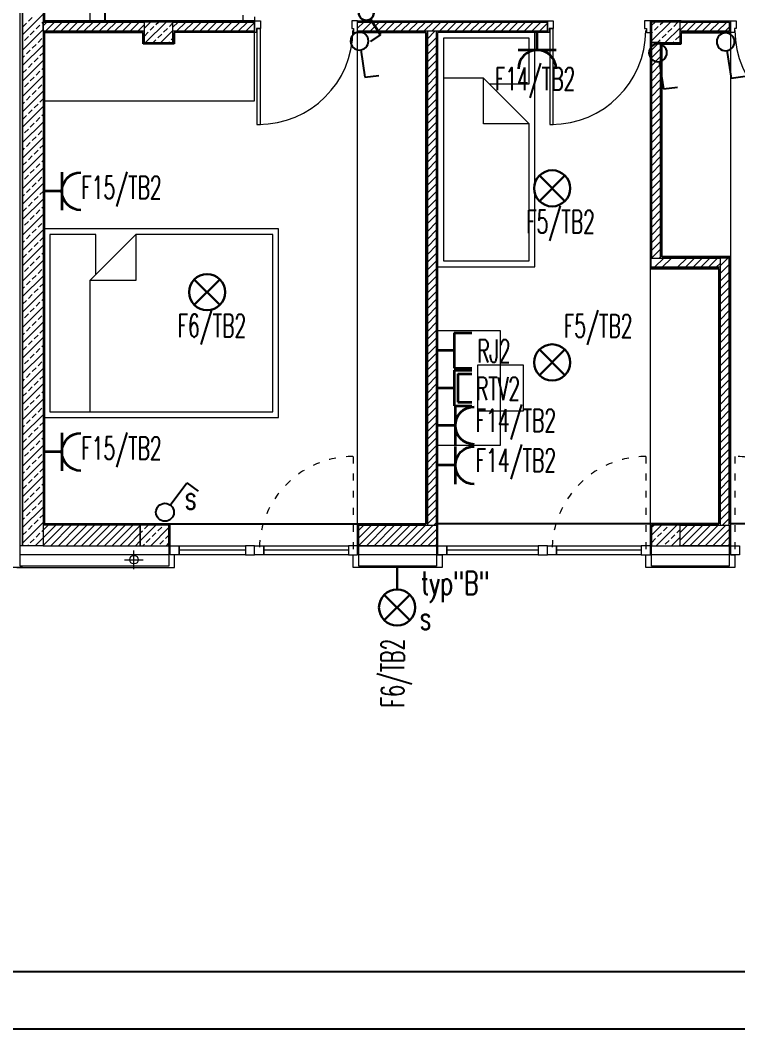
# Model space of a CAD drawing. Header units: millimetres. Extents: x 1780 to 154263, y -7240 to 17216.
# Drawn here: x 115871 to 116499, y 2437 to 3320 of the extents above; entities that cross this region are included whole.
import ezdxf

# ---------------------------------------------------------------- set-up
doc = ezdxf.new("R2010")
doc.units = ezdxf.units.MM
doc.linetypes.add('ACAD_ISO03W100', pattern=[30, 12, -18])
for name, color, linetype, lineweight in [('2d_SX_aranżacja drukowana', 200, 'Continuous', 5), ('2d_SX_aranżacja niedrukowana', 191, 'Continuous', 5), ('2d_SX_gruba przekroje', 90, 'Continuous', 20), ('2d_SX_instalacje - kanalizacja opadowa', 130, 'Continuous', 5), ('2d_SX_stolarka drzwiowa', 211, 'Continuous', 5), ('2d_SX_stolarka okienna', 5, 'Continuous', 5), ('2d_SX_stolarka okznaczenia', 251, 'Continuous', 5), ('2d_SX_szraf', 251, 'Continuous', 0), ('2d_SX_warstwy', 181, 'Continuous', 9)]:
    doc.layers.add(name, color=color, linetype=linetype, lineweight=lineweight)
doc.layers.add('2d_SX_powierzchnia', color=251, linetype='Continuous', plot=False)
doc.layers.add('2d_SX_rewizja 18 września', color=210, linetype='Continuous')
doc.layers.add('60 instalacje elektryka', color=10, linetype='Continuous')
doc.styles.add('OPIS', font='simplex.shx', dxfattribs={"width": 0.7, "height": 4})
doc.linetypes.add('ZIGZAG', pattern='A,0.00254,-5.08,[131,ltypeshp.shx,S=5.08,R=0,X=-5.08,Y=0],-10.16,[131,ltypeshp.shx,S=5.08,R=180,X=5.08,Y=0],-5.08', length=20.32254)

# ---------------------------------------------------------------- blocks, each defined once
blk = doc.blocks.new('PDKLD B2')
at = {"layer": '2d_SX_aranżacja drukowana', "color": 8, "ltscale": 5}
for p, q in [((108298.88, -12636.1), (108298.88, -12967.1)), ((108258.88, -12967.1), (108258.88, -12655.1)), ((108298.88, -12967.1), (108258.88, -12967.1))]:
    blk.add_line(p, q, dxfattribs=at)
at = {"layer": '2d_SX_aranżacja niedrukowana', "color": 8}
for p, q in [((108345.38, -12977.1), (108258.88, -12977.1)), ((108258.88, -12977.1), (108258.88, -13037.1)), ((108442.88, -12977.1), (108372.38, -12977.1)), ((108442.88, -13037.1), (108442.88, -12977.1)), ((108532.88, -12977.1), (108592.88, -12977.1)), ((108532.88, -13407.1), (108532.88, -12977.1)), ((108592.88, -12977.1), (108592.88, -13407.1)), ((108687.88, -12977.1), (108602.88, -12977.1)), ((108602.88, -12977.1), (108602.88, -13182.1)), ((108687.88, -13182.1), (108687.88, -12977.1)), ((108815.88, -12977.1), (108858.88, -12977.1)), ((108858.88, -12977.1), (108858.88, -13173.6)), ((108682.88, -12982.1), (108607.88, -12982.1)), ((108607.88, -12982.1), (108607.88, -13017.1)), ((108682.88, -13022.1), (108682.88, -12982.1)), ((108798.88, -13173.6), (108798.88, -12987.1)), ((108642.88, -13017.1), (108607.88, -13017.1)), ((108607.88, -13017.1), (108607.88, -13177.1)), ((108642.88, -13057.1), (108642.88, -13017.1)), ((108682.88, -13057.1), (108642.88, -13017.1)), ((108647.88, -13022.1), (108682.88, -13022.1)), ((108258.88, -13037.1), (108442.88, -13037.1)), ((108682.88, -13057.1), (108642.88, -13057.1)), ((108682.88, -13177.1), (108682.88, -13057.1)), ((108463.88, -13149.04), (108258.88, -13149.04)), ((108258.88, -13149.04), (108258.88, -13314.04)), ((108303.88, -13154.04), (108263.88, -13154.04)), ((108263.88, -13154.04), (108263.88, -13309.04)), ((108338.88, -13154.04), (108298.88, -13194.04)), ((108303.88, -13189.04), (108303.88, -13154.04)), ((108338.88, -13154.04), (108338.88, -13194.04)), ((108458.88, -13154.04), (108338.88, -13154.04)), ((108458.88, -13309.04), (108458.88, -13154.04)), ((108463.88, -13314.04), (108463.88, -13149.04)), ((108607.88, -13177.1), (108682.88, -13177.1)), ((108858.88, -13173.6), (108798.88, -13173.6)), ((108602.88, -13182.1), (108687.88, -13182.1)), ((108788.88, -13183.6), (108848.88, -13183.6)), ((108788.88, -13407.1), (108788.88, -13183.6)), ((108848.88, -13183.6), (108848.88, -13407.1)), ((108338.88, -13194.04), (108298.88, -13194.04)), ((108298.88, -13194.04), (108298.88, -13309.04)), ((108657.88, -13238.23), (108602.88, -13238.23)), ((108602.88, -13238.23), (108602.88, -13338.23)), ((108657.88, -13338.23), (108657.88, -13238.23)), ((108677.88, -13268.23), (108637.88, -13268.23)), ((108637.88, -13268.23), (108637.88, -13308.23)), ((108677.88, -13308.23), (108677.88, -13268.23)), ((108263.88, -13309.04), (108298.88, -13309.04)), ((108298.88, -13309.04), (108458.88, -13309.04)), ((108637.88, -13308.23), (108677.88, -13308.23)), ((108258.88, -13314.04), (108463.88, -13314.04)), ((108602.88, -13338.23), (108657.88, -13338.23)), ((108592.88, -13407.1), (108532.88, -13407.1)), ((108848.88, -13407.1), (108788.88, -13407.1))]:
    blk.add_line(p, q, dxfattribs=at)
at = {"layer": '2d_SX_gruba przekroje', "color": 8}
for p, q in [((108239.88, -13081.1), (108239.88, -12618.1)), ((108258.88, -12967.1), (108258.88, -12656.1)), ((108345.38, -12967.1), (108258.88, -12967.1)), ((108372.38, -12967.1), (108345.38, -12967.1)), ((108345.38, -12967.1), (108372.38, -12967.1)), ((108372.38, -12967.1), (108442.88, -12967.1)), ((108442.88, -12967.1), (108442.88, -12977.1)), ((108532.88, -12977.1), (108532.88, -12967.1)), ((108532.88, -12967.1), (108698.88, -12967.1)), ((108698.88, -12967.1), (108698.88, -12977.1)), ((108815.88, -12967.1), (108788.88, -12967.1)), ((108788.88, -12967.1), (108788.88, -12987.1)), ((108788.88, -12987.1), (108788.88, -12967.1)), ((108788.88, -12967.1), (108815.88, -12967.1)), ((108812.38, -12967.1), (108858.88, -12967.1)), ((108858.88, -12967.1), (108858.88, -12977.1)), ((108258.88, -12977.1), (108345.38, -12977.1)), ((108258.88, -13407.1), (108258.88, -12977.1)), ((108345.38, -12977.1), (108345.38, -12987.1)), ((108345.38, -12987.1), (108345.38, -12977.1)), ((108372.38, -12987.1), (108372.38, -12977.1)), ((108372.38, -12977.1), (108372.38, -12987.1)), ((108442.88, -12977.1), (108372.38, -12977.1)), ((108592.88, -12977.1), (108532.88, -12977.1)), ((108592.88, -13407.1), (108592.88, -12977.1)), ((108602.88, -12977.1), (108602.88, -13407.1)), ((108698.88, -12977.1), (108602.88, -12977.1)), ((108815.88, -12987.1), (108815.88, -12977.1)), ((108858.88, -12977.1), (108815.88, -12977.1)), ((108815.88, -12977.1), (108815.88, -12987.1)), ((108345.38, -12987.1), (108372.38, -12987.1)), ((108372.38, -12987.1), (108345.38, -12987.1)), ((108788.88, -12987.1), (108788.88, -13183.6)), ((108798.88, -13173.6), (108798.88, -12987.1)), ((108802.38, -12987.1), (108815.88, -12987.1)), ((108815.88, -12987.1), (108802.38, -12987.1)), ((108798.88, -13173.6), (108848.88, -13173.6)), ((108848.88, -13173.6), (108858.88, -13173.6)), ((108858.88, -13173.6), (108858.88, -13407.1)), ((108788.88, -13183.6), (108798.88, -13183.6)), ((108848.88, -13183.6), (108798.88, -13183.6)), ((108848.88, -13407.1), (108848.88, -13183.6)), ((108368.88, -13407.1), (108258.88, -13407.1)), ((108368.88, -13434.1), (108368.88, -13407.1)), ((108532.88, -13434.1), (108532.88, -13407.1)), ((108532.88, -13407.1), (108592.88, -13407.1)), ((108602.88, -13407.1), (108602.88, -13434.1)), ((108788.88, -13434.1), (108788.88, -13407.1)), ((108788.88, -13407.1), (108848.88, -13407.1)), ((108858.88, -13407.1), (108858.88, -13434.1)), ((108372.88, -13434.1), (108368.88, -13434.1)), ((108372.88, -13445.1), (108372.88, -13434.1)), ((108528.88, -13445.1), (108528.88, -13434.1)), ((108528.88, -13434.1), (108532.88, -13434.1)), ((108602.88, -13434.1), (108606.88, -13434.1)), ((108606.88, -13434.1), (108606.88, -13445.1)), ((108784.88, -13445.1), (108784.88, -13434.1)), ((108784.88, -13434.1), (108788.88, -13434.1)), ((108858.88, -13434.1), (108862.88, -13434.1)), ((108862.88, -13434.1), (108862.88, -13445.1)), ((108239.88, -13445.1), (108105.88, -13445.1)), ((108234.88, -13445.1), (108368.88, -13445.1)), ((108239.88, -13445.1), (108239.88, -13445.1)), ((108368.88, -13445.1), (108372.88, -13445.1)), ((108532.88, -13445.1), (108528.88, -13445.1)), ((108602.88, -13445.1), (108532.88, -13445.1)), ((108606.88, -13445.1), (108602.88, -13445.1)), ((108788.88, -13445.1), (108784.88, -13445.1)), ((108858.88, -13445.1), (108788.88, -13445.1)), ((108862.88, -13445.1), (108858.88, -13445.1))]:
    blk.add_line(p, q, dxfattribs=at)
at = {"layer": '2d_SX_instalacje - kanalizacja opadowa', "color": 8}
for p, q in [((108337.38, -13446.52), (108337.38, -13430.18)), ((108329.21, -13438.35), (108345.54, -13438.35))]:
    blk.add_line(p, q, dxfattribs=at)
blk.add_circle((108337.38, -13438.35), 3.75, dxfattribs=at)
at = {"layer": '2d_SX_powierzchnia', "color": 8}
for p, q in [((108258.88, -12657.1), (108258.88, -12967.1)), ((108258.88, -12967.1), (108432.88, -12967.1)), ((108258.88, -12977.1), (108258.88, -13407.1)), ((108345.38, -12977.1), (108258.88, -12977.1)), ((108345.38, -12987.1), (108345.38, -12977.1)), ((108372.38, -12977.1), (108372.38, -12987.1)), ((108592.88, -13407.1), (108592.88, -12977.1)), ((108602.88, -13407.1), (108602.88, -12977.1)), ((108788.88, -12977.1), (108788.88, -13183.6)), ((108815.88, -12987.1), (108815.88, -12977.1)), ((108815.88, -12977.1), (108858.88, -12977.1)), ((108372.38, -12987.1), (108345.38, -12987.1)), ((108798.88, -13173.6), (108798.88, -12987.1)), ((108798.88, -12987.1), (108815.88, -12987.1)), ((108858.88, -13173.6), (108798.88, -13173.6)), ((108858.88, -13407.1), (108858.88, -13173.6)), ((108788.88, -13183.6), (108848.88, -13183.6)), ((108848.88, -13183.6), (108848.88, -13407.1)), ((108258.88, -13407.1), (108592.88, -13407.1)), ((108788.88, -13407.1), (108602.88, -13407.1)), ((108848.88, -13407.1), (108788.88, -13407.1)), ((109044.88, -13407.1), (108858.88, -13407.1))]:
    blk.add_line(p, q, dxfattribs=at)
at = {"layer": '2d_SX_stolarka drzwiowa', "color": 8}
for p, q in [((108432.88, -12967.1), (108432.88, -12962.1)), ((108442.88, -12967.1), (108432.88, -12967.1)), ((108442.88, -12963.6), (108442.88, -12967.1)), ((108442.88, -12977.1), (108442.88, -12967.1)), ((108442.88, -12967.1), (108447.88, -12967.1)), ((108447.88, -12967.1), (108447.88, -12973.6)), ((108532.88, -12967.1), (108527.88, -12967.1)), ((108527.88, -12967.1), (108527.88, -12973.6)), ((108532.88, -12977.1), (108532.88, -12967.1)), ((108698.88, -12977.1), (108698.88, -12967.1)), ((108698.88, -12967.1), (108703.88, -12967.1)), ((108703.88, -12967.1), (108703.88, -12973.6)), ((108788.88, -12967.1), (108783.88, -12967.1)), ((108783.88, -12967.1), (108783.88, -12973.6)), ((108788.88, -12977.1), (108788.88, -12967.1)), ((108858.88, -12977.1), (108858.88, -12967.1)), ((108858.88, -12967.1), (108863.88, -12967.1)), ((108863.88, -12967.1), (108863.88, -12973.6)), ((108444.38, -12977.1), (108442.88, -12977.1)), ((108447.88, -12973.6), (108444.38, -12973.6)), ((108444.38, -12973.6), (108444.38, -12977.1)), ((108444.88, -12974.1), (108444.88, -13057.6)), ((108447.88, -12974.1), (108444.88, -12974.1)), ((108447.88, -13057.6), (108447.88, -12974.1)), ((108527.88, -12973.6), (108529.38, -12973.6)), ((108529.38, -12973.6), (108529.38, -12977.1)), ((108529.38, -12977.1), (108532.88, -12977.1)), ((108700.38, -12977.1), (108698.88, -12977.1)), ((108703.88, -12973.6), (108700.38, -12973.6)), ((108700.38, -12973.6), (108700.38, -12977.1)), ((108700.88, -12974.1), (108700.88, -13057.6)), ((108703.88, -12974.1), (108700.88, -12974.1)), ((108703.88, -13057.6), (108703.88, -12974.1)), ((108783.88, -12973.6), (108785.38, -12973.6)), ((108785.38, -12973.6), (108785.38, -12977.1)), ((108785.38, -12977.1), (108788.88, -12977.1)), ((108862.38, -12977.1), (108858.88, -12977.1)), ((108863.88, -12973.6), (108862.38, -12973.6)), ((108862.38, -12973.6), (108862.38, -12977.1)), ((108444.88, -13057.6), (108447.88, -13057.6)), ((108700.88, -13057.6), (108703.88, -13057.6))]:
    blk.add_line(p, q, dxfattribs=at)
at = {"layer": '2d_SX_stolarka okienna', "color": 8, "linetype": 'ACAD_ISO03W100', "ltscale": 0.5}
for p, q in [((108528.88, -13348.1), (108528.88, -13430.1)), ((108784.88, -13348.1), (108784.88, -13430.1)), ((108862.88, -13348.1), (108862.88, -13430.1))]:
    blk.add_line(p, q, dxfattribs=at)
at = {"layer": '2d_SX_stolarka okienna', "color": 8}
for p, q in [((108368.88, -13426.1), (108376.88, -13426.1)), ((108368.88, -13434.1), (108368.88, -13426.1)), ((108368.88, -13426.1), (108368.88, -13426.1)), ((108376.88, -13426.1), (108376.88, -13434.1)), ((108376.88, -13434.1), (108376.88, -13426.1)), ((108376.88, -13426.1), (108434.88, -13426.1)), ((108442.88, -13426.1), (108434.88, -13426.1)), ((108434.88, -13426.1), (108434.88, -13434.1)), ((108434.88, -13426.1), (108434.88, -13434.1)), ((108442.88, -13426.1), (108450.88, -13426.1)), ((108442.88, -13434.1), (108442.88, -13426.1)), ((108442.88, -13426.1), (108442.88, -13426.1)), ((108442.88, -13434.1), (108442.88, -13426.1)), ((108442.88, -13426.1), (108442.88, -13426.1)), ((108450.88, -13426.1), (108450.88, -13434.1)), ((108450.88, -13434.1), (108450.88, -13426.1)), ((108450.88, -13426.1), (108524.88, -13426.1)), ((108532.88, -13426.1), (108524.88, -13426.1)), ((108524.88, -13426.1), (108524.88, -13434.1)), ((108524.88, -13426.1), (108524.88, -13434.1)), ((108532.88, -13434.1), (108532.88, -13426.1)), ((108532.88, -13426.1), (108532.88, -13426.1)), ((108376.88, -13434.1), (108368.88, -13434.1)), ((108434.88, -13430.1), (108376.88, -13430.1)), ((108434.88, -13434.1), (108376.88, -13434.1)), ((108434.88, -13434.1), (108442.88, -13434.1)), ((108450.88, -13434.1), (108442.88, -13434.1)), ((108524.88, -13430.1), (108450.88, -13430.1)), ((108524.88, -13434.1), (108450.88, -13434.1)), ((108524.88, -13434.1), (108532.88, -13434.1))]:
    blk.add_line(p, q, dxfattribs=at)
for points in [[(108602.88, -13426.1), (108610.88, -13426.1), (108610.88, -13434.1), (108602.88, -13434.1), (108602.88, -13426.1)], [(108690.88, -13426.1), (108690.88, -13434.1), (108610.88, -13434.1), (108610.88, -13426.1)], [(108698.88, -13426.1), (108690.88, -13426.1), (108690.88, -13434.1), (108698.88, -13434.1), (108698.88, -13426.1)], [(108698.88, -13426.1), (108706.88, -13426.1), (108706.88, -13434.1), (108698.88, -13434.1), (108698.88, -13426.1)], [(108780.88, -13426.1), (108780.88, -13434.1), (108706.88, -13434.1), (108706.88, -13426.1)], [(108788.88, -13426.1), (108780.88, -13426.1), (108780.88, -13434.1), (108788.88, -13434.1), (108788.88, -13426.1)], [(108858.88, -13426.1), (108866.88, -13426.1), (108866.88, -13434.1), (108858.88, -13434.1), (108858.88, -13426.1)]]:
    blk.add_lwpolyline(points, close=True, dxfattribs=at)
for points in [[(108690.88, -13430.1), (108610.88, -13430.1)], [(108780.88, -13430.1), (108706.88, -13430.1)]]:
    blk.add_lwpolyline(points, dxfattribs=at)
at = {"layer": '2d_SX_stolarka okienna', "color": 8, "linetype": 'ACAD_ISO03W100', "ltscale": 0.5}
for centre, start, end in [((108529.04, -13430.17), 90.1168, 179.95145), ((108785.04, -13430.17), 90.1168, 179.95145), ((108862.71, -13430.17), 0.04855, 89.8832)]:
    blk.add_arc(centre, 82.07, start, end, dxfattribs=at)
at = {"layer": '2d_SX_stolarka okznaczenia', "color": 8}
for centre, start, end in [((108446.45, -12975.17), 269.94923, 359.70246), ((108702.45, -12975.17), 269.94923, 359.70246), ((108945.3, -12975.17), 180.29754, 270.05077)]:
    blk.add_arc(centre, 82.43, start, end, dxfattribs=at)
at = {"layer": '2d_SX_szraf', "color": 8, "linetype": 'Continuous'}
for p, q in [((108239.88, -12979.29), (108257.88, -12961.29)), ((108239.99, -12972.44), (108243.35, -12969.07)), ((108245.04, -12967.39), (108248.41, -12964.02)), ((108256.83, -12969.07), (108257.88, -12968.02)), ((108257.88, -12971.34), (108261.12, -12968.1)), ((108259.85, -12976.1), (108267.85, -12968.1)), ((108266.59, -12976.1), (108274.59, -12968.1)), ((108273.32, -12976.1), (108281.32, -12968.1)), ((108280.06, -12976.1), (108288.06, -12968.1)), ((108286.79, -12976.1), (108294.79, -12968.1)), ((108293.53, -12976.1), (108301.53, -12968.1)), ((108300.26, -12976.1), (108308.26, -12968.1)), ((108307, -12976.1), (108315, -12968.1)), ((108313.73, -12976.1), (108321.73, -12968.1)), ((108320.47, -12976.1), (108328.47, -12968.1)), ((108327.2, -12976.1), (108335.2, -12968.1)), ((108333.94, -12976.1), (108341.94, -12968.1)), ((108346.38, -12973.65), (108351.93, -12968.1)), ((108347.4, -12986.1), (108365.4, -12968.1)), ((108356.53, -12970.24), (108358.67, -12968.1)), ((108368.32, -12971.92), (108371.38, -12968.86)), ((108371.38, -12972.63), (108375.91, -12968.1)), ((108374.64, -12976.1), (108382.64, -12968.1)), ((108381.38, -12976.1), (108389.38, -12968.1)), ((108388.11, -12976.1), (108396.11, -12968.1)), ((108394.85, -12976.1), (108402.85, -12968.1)), ((108401.58, -12976.1), (108409.58, -12968.1)), ((108408.32, -12976.1), (108416.32, -12968.1)), ((108415.05, -12976.1), (108423.05, -12968.1)), ((108421.79, -12976.1), (108429.79, -12968.1)), ((108428.52, -12976.1), (108436.52, -12968.1)), ((108435.26, -12976.1), (108442.88, -12968.48)), ((108532.88, -12973.57), (108538.35, -12968.1)), ((108537.08, -12976.1), (108545.08, -12968.1)), ((108543.82, -12976.1), (108551.82, -12968.1)), ((108550.55, -12976.1), (108558.55, -12968.1)), ((108557.29, -12976.1), (108565.29, -12968.1)), ((108564.02, -12976.1), (108572.02, -12968.1)), ((108570.76, -12976.1), (108578.76, -12968.1)), ((108577.49, -12976.1), (108585.49, -12968.1)), ((108584.23, -12976.1), (108592.23, -12968.1)), ((108590.96, -12976.1), (108598.96, -12968.1)), ((108597.7, -12976.1), (108605.7, -12968.1)), ((108604.43, -12976.1), (108612.43, -12968.1)), ((108611.17, -12976.1), (108619.17, -12968.1)), ((108617.9, -12976.1), (108625.9, -12968.1)), ((108624.64, -12976.1), (108632.64, -12968.1)), ((108631.37, -12976.1), (108639.37, -12968.1)), ((108638.11, -12976.1), (108646.11, -12968.1)), ((108644.84, -12976.1), (108652.84, -12968.1)), ((108651.58, -12976.1), (108659.58, -12968.1)), ((108658.31, -12976.1), (108666.31, -12968.1)), ((108665.05, -12976.1), (108673.05, -12968.1)), ((108671.78, -12976.1), (108679.78, -12968.1)), ((108678.52, -12976.1), (108686.52, -12968.1)), ((108685.25, -12976.1), (108693.25, -12968.1)), ((108789.88, -12971.18), (108792.96, -12968.1)), ((108789.88, -12984.65), (108806.43, -12968.1)), ((108797.55, -12970.24), (108799.69, -12968.1)), ((108809.34, -12971.92), (108812.71, -12968.55)), ((108814.88, -12968.47), (108815.25, -12968.1)), ((108814.88, -12975.21), (108821.99, -12968.1)), ((108820.72, -12976.1), (108828.72, -12968.1)), ((108827.46, -12976.1), (108835.46, -12968.1)), ((108834.2, -12976.1), (108842.2, -12968.1)), ((108840.93, -12976.1), (108848.93, -12968.1)), ((108847.67, -12976.1), (108855.67, -12968.1)), ((108239.88, -12992.76), (108257.88, -12974.76)), ((108246.72, -12979.17), (108250.09, -12975.81)), ((108251.77, -12974.12), (108255.14, -12970.76)), ((108340.67, -12976.1), (108346.38, -12970.39)), ((108346.43, -12980.34), (108349.79, -12976.97)), ((108351.48, -12975.29), (108354.85, -12971.92)), ((108360.87, -12986.1), (108371.38, -12975.59)), ((108363.26, -12976.97), (108366.63, -12973.6)), ((108441.99, -12976.1), (108442.88, -12975.22)), ((108593.88, -12982.79), (108600.57, -12976.1)), ((108691.99, -12976.1), (108698.88, -12969.21)), ((108698.72, -12976.1), (108698.88, -12975.95)), ((108789.88, -12977.91), (108790.82, -12976.97)), ((108792.5, -12975.29), (108795.87, -12971.92)), ((108801.9, -12986.1), (108814.88, -12973.12)), ((108804.29, -12976.97), (108807.65, -12973.6)), ((108854.4, -12976.1), (108857.88, -12972.62)), ((108239.88, -12986.02), (108239.99, -12985.91)), ((108241.67, -12984.23), (108245.04, -12980.86)), ((108253.46, -12985.91), (108256.83, -12982.54)), ((108354.14, -12986.1), (108356.53, -12983.71)), ((108358.21, -12982.02), (108361.58, -12978.65)), ((108367.61, -12986.1), (108368.32, -12985.39)), ((108370, -12983.71), (108371.38, -12982.33)), ((108593.88, -12989.53), (108601.88, -12981.53)), ((108789.88, -12992.79), (108796.57, -12986.1)), ((108795.16, -12986.1), (108797.55, -12983.71)), ((108799.24, -12982.02), (108802.6, -12978.65)), ((108808.63, -12986.1), (108809.34, -12985.39)), ((108811.02, -12983.71), (108814.39, -12980.34)), ((108239.88, -13006.23), (108257.88, -12988.23)), ((108243.35, -12996.01), (108246.72, -12992.65)), ((108248.41, -12990.96), (108251.77, -12987.59)), ((108255.14, -12997.7), (108257.88, -12994.96)), ((108593.88, -12996.26), (108601.88, -12988.26)), ((108593.88, -13003), (108601.88, -12995)), ((108789.88, -12999.53), (108797.88, -12991.53)), ((108239.88, -12999.49), (108241.67, -12997.7)), ((108239.88, -13019.7), (108257.88, -13001.7)), ((108250.09, -13002.75), (108253.46, -12999.38)), ((108593.88, -13009.73), (108601.88, -13001.73)), ((108789.88, -13006.26), (108797.88, -12998.26)), ((108239.99, -13012.85), (108243.35, -13009.48)), ((108245.04, -13007.8), (108248.41, -13004.43)), ((108251.77, -13014.53), (108255.14, -13011.17)), ((108256.83, -13009.48), (108257.88, -13008.43)), ((108593.88, -13016.47), (108601.88, -13008.47)), ((108789.88, -13013), (108797.88, -13005)), ((108789.88, -13019.73), (108797.88, -13011.73)), ((108239.88, -13033.17), (108257.88, -13015.17)), ((108241.67, -13024.64), (108245.04, -13021.27)), ((108246.72, -13019.59), (108250.09, -13016.22)), ((108593.88, -13023.2), (108601.88, -13015.2)), ((108593.88, -13029.94), (108601.88, -13021.94)), ((108789.88, -13026.47), (108797.88, -13018.47)), ((108239.88, -13026.43), (108239.99, -13026.32)), ((108239.88, -13046.64), (108257.88, -13028.64)), ((108248.41, -13031.37), (108251.77, -13028.01)), ((108253.46, -13026.32), (108256.83, -13022.95)), ((108593.88, -13036.67), (108601.88, -13028.67)), ((108789.88, -13033.2), (108797.88, -13025.2)), ((108239.88, -13039.9), (108241.67, -13038.11)), ((108243.35, -13036.42), (108246.72, -13033.06)), ((108255.14, -13038.11), (108257.88, -13035.37)), ((108593.88, -13043.41), (108601.88, -13035.41)), ((108789.88, -13039.94), (108797.88, -13031.94)), ((108789.88, -13046.67), (108797.88, -13038.67)), ((108239.88, -13060.11), (108257.88, -13042.11)), ((108245.04, -13048.21), (108248.41, -13044.84)), ((108250.09, -13043.16), (108253.46, -13039.79)), ((108593.88, -13050.14), (108601.88, -13042.14)), ((108789.88, -13053.41), (108797.88, -13045.41)), ((108239.88, -13073.58), (108257.88, -13055.58)), ((108239.99, -13053.26), (108243.35, -13049.89)), ((108246.72, -13060), (108250.09, -13056.63)), ((108251.77, -13054.95), (108255.14, -13051.58)), ((108256.83, -13049.89), (108257.88, -13048.84)), ((108593.88, -13056.88), (108601.88, -13048.88)), ((108593.88, -13063.61), (108601.88, -13055.61)), ((108789.88, -13060.14), (108797.88, -13052.14)), ((108241.67, -13065.05), (108245.04, -13061.68)), ((108253.46, -13066.73), (108256.83, -13063.36)), ((108593.88, -13070.35), (108601.88, -13062.35)), ((108789.88, -13066.88), (108797.88, -13058.88)), ((108789.88, -13073.61), (108797.88, -13065.61)), ((108239.88, -13066.84), (108239.99, -13066.73)), ((108239.88, -13087.05), (108257.88, -13069.05)), ((108243.35, -13076.84), (108246.72, -13073.47)), ((108248.41, -13071.78), (108251.77, -13068.42)), ((108593.88, -13077.08), (108601.88, -13069.08)), ((108789.88, -13080.35), (108797.88, -13072.35)), ((108239.88, -13080.31), (108241.67, -13078.52)), ((108239.88, -13100.52), (108257.88, -13082.52)), ((108250.09, -13083.57), (108253.46, -13080.2)), ((108255.14, -13078.52), (108257.88, -13075.78)), ((108593.88, -13083.82), (108601.88, -13075.82)), ((108593.88, -13090.55), (108601.88, -13082.55)), ((108789.88, -13087.08), (108797.88, -13079.08)), ((108239.99, -13093.67), (108243.35, -13090.31)), ((108245.04, -13088.62), (108248.41, -13085.25)), ((108251.77, -13095.36), (108255.14, -13091.99)), ((108256.83, -13090.31), (108257.88, -13089.25)), ((108593.88, -13097.29), (108601.88, -13089.29)), ((108789.88, -13093.82), (108797.88, -13085.82)), ((108789.88, -13100.55), (108797.88, -13092.55)), ((108239.88, -13113.99), (108257.88, -13095.99)), ((108246.72, -13100.41), (108250.09, -13097.04)), ((108593.88, -13104.02), (108601.88, -13096.02)), ((108789.88, -13107.29), (108797.88, -13099.29)), ((108239.88, -13107.25), (108239.99, -13107.14)), ((108239.88, -13127.46), (108257.88, -13109.46)), ((108241.67, -13105.46), (108245.04, -13102.09)), ((108248.41, -13112.2), (108251.77, -13108.83)), ((108253.46, -13107.14), (108256.83, -13103.78)), ((108593.88, -13110.76), (108601.88, -13102.76)), ((108593.88, -13117.5), (108601.88, -13109.5)), ((108789.88, -13114.02), (108797.88, -13106.02)), ((108239.88, -13120.72), (108241.67, -13118.93)), ((108243.35, -13117.25), (108246.72, -13113.88)), ((108255.14, -13118.93), (108257.88, -13116.2)), ((108593.88, -13124.23), (108601.88, -13116.23)), ((108789.88, -13120.76), (108797.88, -13112.76)), ((108239.88, -13140.93), (108257.88, -13122.93)), ((108245.04, -13129.03), (108248.41, -13125.67)), ((108250.09, -13123.98), (108253.46, -13120.61)), ((108593.88, -13130.97), (108601.88, -13122.97)), ((108789.88, -13127.5), (108797.88, -13119.5)), ((108789.88, -13134.23), (108797.88, -13126.23)), ((108239.88, -13154.4), (108257.88, -13136.4)), ((108239.99, -13134.08), (108243.35, -13130.72)), ((108251.77, -13135.77), (108255.14, -13132.4)), ((108256.83, -13130.72), (108257.88, -13129.67)), ((108593.88, -13137.7), (108601.88, -13129.7)), ((108593.88, -13144.44), (108601.88, -13136.44)), ((108789.88, -13140.97), (108797.88, -13132.97)), ((108241.67, -13145.87), (108245.04, -13142.5)), ((108246.72, -13140.82), (108250.09, -13137.45)), ((108253.46, -13147.55), (108256.83, -13144.19)), ((108593.88, -13151.17), (108601.88, -13143.17)), ((108789.88, -13147.7), (108797.88, -13139.7)), ((108239.88, -13147.67), (108239.99, -13147.55)), ((108239.88, -13167.87), (108257.88, -13149.87)), ((108243.35, -13157.66), (108246.72, -13154.29)), ((108248.41, -13152.61), (108251.77, -13149.24)), ((108593.88, -13157.91), (108601.88, -13149.91)), ((108789.88, -13154.44), (108797.88, -13146.44)), ((108789.88, -13161.17), (108797.88, -13153.17)), ((108239.88, -13161.14), (108241.67, -13159.34)), ((108250.09, -13164.39), (108253.46, -13161.03)), ((108255.14, -13159.34), (108257.88, -13156.61)), ((108593.88, -13164.64), (108601.88, -13156.64)), ((108789.88, -13167.91), (108797.88, -13159.91)), ((108239.88, -13181.34), (108257.88, -13163.34)), ((108239.99, -13174.5), (108243.35, -13171.13)), ((108245.04, -13169.44), (108248.41, -13166.08)), ((108256.83, -13171.13), (108257.88, -13170.08)), ((108593.88, -13171.38), (108601.88, -13163.38)), ((108593.88, -13178.11), (108601.88, -13170.11)), ((108789.92, -13174.6), (108797.88, -13166.64)), ((108239.88, -13194.81), (108257.88, -13176.81)), ((108246.72, -13181.23), (108250.09, -13177.86)), ((108251.77, -13176.18), (108255.14, -13172.81)), ((108593.88, -13184.85), (108601.88, -13176.85)), ((108792.55, -13182.6), (108800.55, -13174.6)), ((108796.66, -13174.6), (108797.88, -13173.38)), ((108799.28, -13182.6), (108807.28, -13174.6)), ((108812.75, -13182.6), (108820.75, -13174.6)), ((108819.49, -13182.6), (108827.49, -13174.6)), ((108826.22, -13182.6), (108834.22, -13174.6)), ((108832.96, -13182.6), (108840.96, -13174.6)), ((108839.69, -13182.6), (108847.69, -13174.6)), ((108846.43, -13182.6), (108849.88, -13179.15)), ((108849.88, -13181.29), (108856.57, -13174.6)), ((108849.88, -13188.03), (108857.88, -13180.03)), ((108239.88, -13188.08), (108239.99, -13187.97)), ((108241.67, -13186.28), (108245.04, -13182.91)), ((108248.41, -13193.02), (108251.77, -13189.65)), ((108253.46, -13187.97), (108256.83, -13184.6)), ((108593.88, -13191.58), (108601.88, -13183.58)), ((108849.88, -13194.76), (108857.88, -13186.76)), ((108239.88, -13208.28), (108257.88, -13190.28)), ((108243.35, -13198.07), (108246.72, -13194.7)), ((108255.14, -13199.75), (108257.88, -13197.02)), ((108593.88, -13198.32), (108601.88, -13190.32)), ((108593.88, -13205.05), (108601.88, -13197.05)), ((108849.88, -13201.5), (108857.88, -13193.5)), ((108239.88, -13201.55), (108241.67, -13199.75)), ((108239.88, -13221.75), (108257.88, -13203.75)), ((108245.04, -13209.86), (108248.41, -13206.49)), ((108250.09, -13204.8), (108253.46, -13201.44)), ((108593.88, -13211.79), (108601.88, -13203.79)), ((108849.88, -13208.23), (108857.88, -13200.23)), ((108849.88, -13214.97), (108857.88, -13206.97)), ((108239.99, -13214.91), (108243.35, -13211.54)), ((108251.77, -13216.59), (108255.14, -13213.22)), ((108256.83, -13211.54), (108257.88, -13210.49)), ((108593.88, -13218.52), (108601.88, -13210.52)), ((108849.88, -13221.7), (108857.88, -13213.7)), ((108239.88, -13235.22), (108257.88, -13217.22)), ((108241.67, -13226.69), (108245.04, -13223.33)), ((108246.72, -13221.64), (108250.09, -13218.27)), ((108593.88, -13225.26), (108601.88, -13217.26)), ((108593.88, -13231.99), (108601.88, -13223.99)), ((108849.88, -13228.44), (108857.88, -13220.44)), ((108239.88, -13228.49), (108239.99, -13228.38)), ((108239.88, -13248.69), (108257.88, -13230.69)), ((108248.41, -13233.43), (108251.77, -13230.06)), ((108253.46, -13228.38), (108256.83, -13225.01)), ((108593.88, -13238.73), (108601.88, -13230.73)), ((108849.88, -13235.17), (108857.88, -13227.17)), ((108239.88, -13241.96), (108241.67, -13240.16)), ((108243.35, -13238.48), (108246.72, -13235.11)), ((108250.09, -13245.22), (108253.46, -13241.85)), ((108255.14, -13240.16), (108257.88, -13237.43)), ((108593.88, -13245.46), (108601.88, -13237.46)), ((108849.88, -13241.91), (108857.88, -13233.91)), ((108849.88, -13248.64), (108857.88, -13240.64)), ((108239.88, -13262.16), (108257.88, -13244.16)), ((108245.04, -13250.27), (108248.41, -13246.9)), ((108256.83, -13251.95), (108257.88, -13250.9)), ((108593.88, -13252.2), (108601.88, -13244.2)), ((108593.88, -13258.93), (108601.88, -13250.93)), ((108849.88, -13255.38), (108857.88, -13247.38)), ((108239.88, -13275.63), (108257.88, -13257.63)), ((108239.99, -13255.32), (108243.35, -13251.95)), ((108246.72, -13262.05), (108250.09, -13258.69)), ((108251.77, -13257), (108255.14, -13253.63)), ((108593.88, -13265.67), (108601.88, -13257.67)), ((108849.88, -13262.11), (108857.88, -13254.11)), ((108239.88, -13268.9), (108239.99, -13268.79)), ((108241.67, -13267.1), (108245.04, -13263.74)), ((108253.46, -13268.79), (108256.83, -13265.42)), ((108593.88, -13272.4), (108601.88, -13264.4)), ((108849.88, -13268.85), (108857.88, -13260.85)), ((108849.88, -13275.58), (108857.88, -13267.58)), ((108239.88, -13289.1), (108257.88, -13271.1)), ((108243.35, -13278.89), (108246.72, -13275.52)), ((108248.41, -13273.84), (108251.77, -13270.47)), ((108255.14, -13280.57), (108257.88, -13277.84)), ((108593.88, -13279.14), (108601.88, -13271.14)), ((108593.88, -13285.87), (108601.88, -13277.87)), ((108849.88, -13282.32), (108857.88, -13274.32)), ((108239.88, -13282.37), (108241.67, -13280.57)), ((108239.88, -13302.58), (108257.88, -13284.58)), ((108250.09, -13285.63), (108253.46, -13282.26)), ((108593.88, -13292.61), (108601.88, -13284.61)), ((108849.88, -13289.05), (108857.88, -13281.05)), ((108239.99, -13295.73), (108243.35, -13292.36)), ((108245.04, -13290.68), (108248.41, -13287.31)), ((108251.77, -13297.41), (108255.14, -13294.05)), ((108256.83, -13292.36), (108257.88, -13291.31)), ((108593.88, -13299.35), (108601.88, -13291.35)), ((108849.88, -13295.79), (108857.88, -13287.79)), ((108849.88, -13302.52), (108857.88, -13294.52)), ((108239.88, -13316.05), (108257.88, -13298.05)), ((108241.67, -13307.52), (108245.04, -13304.15)), ((108246.72, -13302.46), (108250.09, -13299.1)), ((108593.88, -13306.08), (108601.88, -13298.08)), ((108849.88, -13309.26), (108857.88, -13301.26)), ((108239.88, -13309.31), (108239.99, -13309.2)), ((108239.88, -13329.52), (108257.88, -13311.52)), ((108248.41, -13314.25), (108251.77, -13310.88)), ((108253.46, -13309.2), (108256.83, -13305.83)), ((108593.88, -13312.82), (108601.88, -13304.82)), ((108593.88, -13319.55), (108601.88, -13311.55)), ((108849.88, -13316), (108857.88, -13308)), ((108239.88, -13322.78), (108241.67, -13320.99)), ((108243.35, -13319.3), (108246.72, -13315.93)), ((108255.14, -13320.99), (108257.88, -13318.25)), ((108593.88, -13326.29), (108601.88, -13318.29)), ((108849.88, -13322.73), (108857.88, -13314.73)), ((108849.88, -13329.47), (108857.88, -13321.47)), ((108239.88, -13342.99), (108257.88, -13324.99)), ((108245.04, -13331.09), (108248.41, -13327.72)), ((108250.09, -13326.04), (108253.46, -13322.67)), ((108593.88, -13333.02), (108601.88, -13325.02)), ((108849.88, -13336.2), (108857.88, -13328.2)), ((108239.88, -13356.46), (108257.88, -13338.46)), ((108239.99, -13336.14), (108243.35, -13332.77)), ((108246.72, -13342.88), (108250.09, -13339.51)), ((108251.77, -13337.82), (108255.14, -13334.46)), ((108256.83, -13332.77), (108257.88, -13331.72)), ((108593.88, -13339.76), (108601.88, -13331.76)), ((108593.88, -13346.49), (108601.88, -13338.49)), ((108849.88, -13342.94), (108857.88, -13334.94)), ((108241.67, -13347.93), (108245.04, -13344.56)), ((108253.46, -13349.61), (108256.83, -13346.24)), ((108593.88, -13353.23), (108601.88, -13345.23)), ((108849.88, -13349.67), (108857.88, -13341.67)), ((108849.88, -13356.41), (108857.88, -13348.41)), ((108239.88, -13349.72), (108239.99, -13349.61)), ((108239.88, -13369.93), (108257.88, -13351.93)), ((108243.35, -13359.71), (108246.72, -13356.35)), ((108248.41, -13354.66), (108251.77, -13351.29)), ((108593.88, -13359.96), (108601.88, -13351.96)), ((108849.88, -13363.14), (108857.88, -13355.14)), ((108239.88, -13363.19), (108241.67, -13361.4)), ((108239.88, -13383.4), (108257.88, -13365.4)), ((108250.09, -13366.45), (108253.46, -13363.08)), ((108255.14, -13361.4), (108257.88, -13358.66)), ((108593.88, -13366.7), (108601.88, -13358.7)), ((108593.88, -13373.43), (108601.88, -13365.43)), ((108849.88, -13369.88), (108857.88, -13361.88)), ((108239.99, -13376.55), (108243.35, -13373.18)), ((108245.04, -13371.5), (108248.41, -13368.13)), ((108251.77, -13378.24), (108255.14, -13374.87)), ((108256.83, -13373.18), (108257.88, -13372.13)), ((108593.88, -13380.17), (108601.88, -13372.17)), ((108849.88, -13376.61), (108857.88, -13368.61)), ((108239.88, -13396.87), (108257.88, -13378.87)), ((108246.72, -13383.29), (108250.09, -13379.92)), ((108593.88, -13386.9), (108601.88, -13378.9)), ((108849.88, -13383.35), (108857.88, -13375.35)), ((108849.88, -13390.08), (108857.88, -13382.08)), ((108239.88, -13390.13), (108239.99, -13390.02)), ((108239.88, -13410.34), (108257.88, -13392.34)), ((108241.67, -13388.34), (108245.04, -13384.97)), ((108248.41, -13395.07), (108251.77, -13391.71)), ((108253.46, -13390.02), (108256.83, -13386.65)), ((108593.88, -13393.64), (108601.88, -13385.64)), ((108593.88, -13400.37), (108601.88, -13392.37)), ((108849.88, -13396.82), (108857.88, -13388.82)), ((108243.35, -13400.12), (108246.72, -13396.76)), ((108255.14, -13401.81), (108257.88, -13399.07)), ((108593.88, -13407.11), (108601.88, -13399.11)), ((108849.88, -13403.55), (108857.88, -13395.55)), ((108239.88, -13403.6), (108241.67, -13401.81)), ((108239.88, -13423.81), (108257.88, -13405.81)), ((108245.04, -13411.91), (108248.41, -13408.54)), ((108250.09, -13406.86), (108253.46, -13403.49)), ((108257.88, -13412.54), (108262.32, -13408.1)), ((108257.88, -13419.28), (108269.06, -13408.1)), ((108257.88, -13426.01), (108275.79, -13408.1)), ((108264.53, -13426.1), (108282.53, -13408.1)), ((108271.26, -13426.1), (108289.26, -13408.1)), ((108278, -13426.1), (108296, -13408.1)), ((108284.73, -13426.1), (108302.73, -13408.1)), ((108291.47, -13426.1), (108309.47, -13408.1)), ((108298.21, -13426.1), (108316.21, -13408.1)), ((108304.94, -13426.1), (108322.94, -13408.1)), ((108311.68, -13426.1), (108329.68, -13408.1)), ((108318.41, -13426.1), (108336.41, -13408.1)), ((108325.15, -13426.1), (108342.88, -13408.37)), ((108342.88, -13408.27), (108343.04, -13408.1)), ((108342.88, -13421.74), (108356.52, -13408.1)), ((108346.43, -13411.45), (108349.78, -13408.1)), ((108351.99, -13426.1), (108367.88, -13410.21)), ((108358.21, -13413.13), (108361.58, -13409.77)), ((108533.88, -13412.59), (108538.37, -13408.1)), ((108533.88, -13419.32), (108545.1, -13408.1)), ((108533.88, -13426.06), (108551.84, -13408.1)), ((108540.57, -13426.1), (108558.57, -13408.1)), ((108547.31, -13426.1), (108565.31, -13408.1)), ((108554.04, -13426.1), (108572.04, -13408.1)), ((108560.78, -13426.1), (108578.78, -13408.1)), ((108567.51, -13426.1), (108585.51, -13408.1)), ((108574.25, -13426.1), (108592.25, -13408.1)), ((108580.98, -13426.1), (108598.98, -13408.1)), ((108599.62, -13408.1), (108601.88, -13405.84)), ((108789.88, -13416.78), (108798.56, -13408.1)), ((108789.88, -13410.05), (108791.83, -13408.1)), ((108794.03, -13426.1), (108812.03, -13408.1)), ((108800.26, -13413.13), (108803.63, -13409.77)), ((108814.88, -13414.46), (108821.24, -13408.1)), ((108814.88, -13421.2), (108827.98, -13408.1)), ((108816.71, -13426.1), (108834.71, -13408.1)), ((108823.45, -13426.1), (108841.45, -13408.1)), ((108830.18, -13426.1), (108848.18, -13408.1)), ((108836.92, -13426.1), (108854.92, -13408.1)), ((108852.07, -13408.1), (108857.88, -13402.29)), ((108239.99, -13416.96), (108243.35, -13413.59)), ((108251.77, -13418.65), (108255.14, -13415.28)), ((108256.83, -13413.59), (108257.88, -13412.54)), ((108331.88, -13426.1), (108342.88, -13415.1)), ((108342.88, -13415), (108344.74, -13413.13)), ((108353.16, -13418.19), (108356.53, -13414.82)), ((108364.95, -13419.87), (108367.88, -13416.94)), ((108587.72, -13426.1), (108601.88, -13411.94)), ((108594.45, -13426.1), (108601.88, -13418.67)), ((108795.21, -13418.19), (108798.57, -13414.82)), ((108806.99, -13419.87), (108810.36, -13416.5)), ((108807.5, -13426.1), (108814.88, -13418.72)), ((108812.05, -13414.82), (108814.88, -13411.99)), ((108843.65, -13426.1), (108857.88, -13411.88)), ((108850.39, -13426.1), (108857.88, -13418.61)), ((108244.32, -13426.1), (108245.04, -13425.38)), ((108246.72, -13423.7), (108250.09, -13420.33)), ((108251.06, -13426.1), (108257.88, -13419.28)), ((108338.62, -13426.1), (108342.88, -13421.84)), ((108345.25, -13426.1), (108346.43, -13424.92)), ((108348.11, -13423.24), (108351.48, -13419.87)), ((108359.9, -13424.92), (108363.26, -13421.55)), ((108365.46, -13426.1), (108367.88, -13423.68)), ((108601.19, -13426.1), (108601.88, -13425.41)), ((108790.16, -13423.24), (108793.52, -13419.87)), ((108801.94, -13424.92), (108805.31, -13421.55)), ((108814.24, -13426.1), (108814.88, -13425.46)), ((108857.13, -13426.1), (108857.88, -13425.35))]:
    blk.add_line(p, q, dxfattribs=at)
at = {"layer": '2d_SX_szraf', "color": 8, "linetype": 'ZIGZAG'}
for p, q in [((108367.88, -13434.1), (108237.88, -13434.1)), ((108601.88, -13434.1), (108533.88, -13434.1)), ((108857.88, -13434.1), (108789.88, -13434.1))]:
    blk.add_line(p, q, dxfattribs=at)
at = {"layer": '2d_SX_warstwy', "color": 8}
for p, q in [((108237.88, -13426.1), (108237.88, -12618.1)), ((108239.88, -12618.1), (108239.88, -13426.1)), ((108239.88, -13081.1), (108239.88, -12618.1)), ((108239.88, -13426.1), (108239.88, -12618.1)), ((108257.88, -12636.1), (108257.88, -13408.1)), ((108257.88, -12976.1), (108257.88, -12968.1)), ((108257.88, -12968.1), (108346.38, -12968.1)), ((108371.38, -12968.1), (108346.38, -12968.1)), ((108346.38, -12968.1), (108346.38, -12986.1)), ((108346.38, -12968.1), (108346.38, -12976.1)), ((108371.38, -12986.1), (108371.38, -12968.1)), ((108371.38, -12976.1), (108371.38, -12968.1)), ((108371.38, -12968.1), (108442.88, -12968.1)), ((108442.88, -12968.1), (108442.88, -12976.1)), ((108532.88, -12976.1), (108532.88, -12968.1)), ((108532.88, -12968.1), (108698.88, -12968.1)), ((108698.88, -12968.1), (108698.88, -12976.1)), ((108814.88, -12968.1), (108789.88, -12968.1)), ((108789.88, -12968.1), (108789.88, -12986.1)), ((108814.88, -12986.1), (108814.88, -12968.1)), ((108814.88, -12976.1), (108814.88, -12968.1)), ((108814.88, -12968.1), (108857.88, -12968.1)), ((108857.88, -12968.1), (108857.88, -12976.1)), ((108346.38, -12976.1), (108257.88, -12976.1)), ((108442.88, -12976.1), (108371.38, -12976.1)), ((108698.88, -12976.1), (108532.88, -12976.1)), ((108601.88, -12976.1), (108593.88, -12976.1)), ((108593.88, -12976.1), (108593.88, -13408.1)), ((108601.88, -13408.1), (108601.88, -12976.1)), ((108857.88, -12976.1), (108814.88, -12976.1)), ((108346.38, -12986.1), (108371.38, -12986.1)), ((108789.88, -12986.1), (108814.88, -12986.1)), ((108797.88, -12986.1), (108789.88, -12986.1)), ((108789.88, -12986.1), (108789.88, -13174.6)), ((108797.88, -13174.6), (108797.88, -12986.1)), ((108237.88, -13444.1), (108237.88, -13081.1)), ((108789.88, -13174.6), (108797.88, -13174.6)), ((108789.88, -13174.6), (108849.88, -13174.6)), ((108857.88, -13174.6), (108849.88, -13174.6)), ((108849.88, -13174.6), (108849.88, -13408.1)), ((108849.88, -13174.6), (108849.88, -13182.6)), ((108857.88, -13408.1), (108857.88, -13174.6)), ((108849.88, -13182.6), (108789.88, -13182.6)), ((108342.88, -13408.1), (108257.88, -13408.1)), ((108257.88, -13408.1), (108257.88, -13426.1)), ((108257.88, -13408.1), (108257.88, -13408.1)), ((108257.88, -13408.1), (108257.88, -13426.1)), ((108342.88, -13426.1), (108342.88, -13408.1)), ((108367.88, -13408.1), (108342.88, -13408.1)), ((108342.88, -13408.1), (108342.88, -13426.1)), ((108367.88, -13426.1), (108367.88, -13408.1)), ((108533.88, -13408.1), (108601.88, -13408.1)), ((108533.88, -13426.1), (108533.88, -13408.1)), ((108593.88, -13408.1), (108601.88, -13408.1)), ((108601.88, -13408.1), (108601.88, -13426.1)), ((108814.88, -13408.1), (108789.88, -13408.1)), ((108789.88, -13408.1), (108789.88, -13426.1)), ((108814.88, -13426.1), (108814.88, -13408.1)), ((108814.88, -13408.1), (108857.88, -13408.1)), ((108814.88, -13426.1), (108814.88, -13408.1)), ((108849.88, -13408.1), (108857.88, -13408.1)), ((108857.88, -13408.1), (108857.88, -13426.1)), ((108239.88, -13426.1), (108237.88, -13426.1)), ((108248.88, -13426.1), (108239.88, -13426.1)), ((108257.88, -13426.1), (108248.88, -13426.1)), ((108257.88, -13426.1), (108342.88, -13426.1)), ((108342.88, -13426.1), (108367.88, -13426.1)), ((108367.88, -13426.1), (108367.88, -13444.1)), ((108533.88, -13426.1), (108601.88, -13426.1)), ((108533.88, -13444.1), (108533.88, -13426.1)), ((108601.88, -13426.1), (108533.88, -13426.1)), ((108601.88, -13426.1), (108601.88, -13444.1)), ((108789.88, -13426.1), (108814.88, -13426.1)), ((108789.88, -13426.1), (108857.88, -13426.1)), ((108789.88, -13444.1), (108789.88, -13426.1)), ((108857.88, -13426.1), (108814.88, -13426.1)), ((108857.88, -13426.1), (108857.88, -13444.1)), ((108242.88, -13444.1), (108237.88, -13444.1)), ((108367.88, -13444.1), (108242.88, -13444.1)), ((108601.88, -13444.1), (108533.88, -13444.1)), ((108857.88, -13444.1), (108789.88, -13444.1))]:
    blk.add_line(p, q, dxfattribs=at)
blk = doc.blocks.new('lampa1')
at = {"layer": '60 instalacje elektryka', "lineweight": 30}
for p, q in [((2045.42, 2946.75), (2067.75, 2924.42)), ((2067.75, 2946.75), (2045.42, 2924.42))]:
    blk.add_line(p, q, dxfattribs=at)
blk.add_circle((2056.58, 2935.58), 15.79, dxfattribs=at)
blk = doc.blocks.new('RTV')
at = {"layer": '60 instalacje elektryka', "lineweight": 35}
for p, q in [((3030.85, 2534.74), (3019.1, 2534.74)), ((3030.85, 2534.74), (3030.85, 2511.24)), ((3028.39, 2532.39), (3019.1, 2532.39)), ((3028.39, 2532.39), (3028.39, 2513.58)), ((3030.85, 2522.99), (3041.84, 2522.99)), ((3028.39, 2513.58), (3019.1, 2513.58)), ((3030.85, 2511.24), (3019.1, 2511.24))]:
    blk.add_line(p, q, dxfattribs=at)
blk = doc.blocks.new('RJ')
at = {"layer": '60 instalacje elektryka', "lineweight": 35}
for p, q in [((3030.85, 2559.64), (3019.1, 2559.64)), ((3030.85, 2559.64), (3030.85, 2536.13)), ((3030.85, 2547.89), (3041.84, 2547.89)), ((3030.85, 2536.13), (3019.1, 2536.13))]:
    blk.add_line(p, q, dxfattribs=at)
blk = doc.blocks.new('gniazdo')
at = {"layer": '60 instalacje elektryka', "lineweight": 35}
for p, q in [((1911.13, 1039.39), (1911.13, 1043.76)), ((1911.13, 1041.58), (1909.09, 1041.58))]:
    blk.add_line(p, q, dxfattribs=at)
blk.add_arc((1913.32, 1041.58), 2.18, 90, 270, dxfattribs=at)
blk = doc.blocks.new('wyl jednbieg')
at = {"layer": '60 instalacje elektryka', "lineweight": 30}
for p, q in [((2059.79, 3882.77), (2066.28, 3897.38)), ((2066.28, 3897.38), (2075.69, 3893.31))]:
    blk.add_line(p, q, dxfattribs=at)
blk.add_circle((2057.17, 3876.88), 6.45, dxfattribs=at)
blk = doc.blocks.new('schodowy')
blk.add_blockref('wyl jednbieg', (82.33, 4.2))
at = {"rotation": 180}
blk.add_blockref('wyl jednbieg', (4196.68, 7757.96), dxfattribs=at)
blk = doc.blocks.new('jednobiegunowy')
at = {"layer": '60 instalacje elektryka'}
for p, q in [((2190.56, 2793.4), (2200.02, 2802.78)), ((2200.02, 2802.78), (2204.88, 2797.97))]:
    blk.add_line(p, q, dxfattribs=at)
blk.add_circle((2187.5, 2790.37), 4.3, dxfattribs=at)
blk = doc.blocks.new('kinkiet')
at = {"layer": '60 instalacje elektryka', "lineweight": 30}
for p, q in [((-249830.13, -8956.18), (-249807.78, -8978.54)), ((-249830.13, -8978.54), (-249807.78, -8956.18)), ((-249834.76, -8967.36), (-249854.04, -8967.36))]:
    blk.add_line(p, q, dxfattribs=at)
blk.add_circle((-249818.96, -8967.36), 15.81, dxfattribs=at)
blk = doc.blocks.new('gniazdo IP44')
at = {"layer": '60 instalacje elektryka'}
h = blk.add_hatch(color=256, dxfattribs=at)
h.dxf.hatch_style = 1
edge = h.paths.add_edge_path()
edge.add_arc((1758.87, 20893.39), 2.87, 0, 360)
at = {"layer": '60 instalacje elektryka', "lineweight": 25}
for p, q in [((1775.37, 20879.59), (1742.37, 20879.59)), ((1758.87, 20879.59), (1758.87, 20864.16))]:
    blk.add_line(p, q, dxfattribs=at)
at = {"layer": '60 instalacje elektryka'}
blk.add_circle((1758.87, 20893.39), 2.87, dxfattribs=at)
at = {"layer": '60 instalacje elektryka', "lineweight": 25}
blk.add_arc((1758.87, 20896.09), 16.5, 180, 0, dxfattribs=at)

msp = doc.modelspace()

# ---------------------------------------------------------------- linework, layer by layer
at = {"layer": '60 instalacje elektryka'}
for points in [[(118479.63, 5410.65), (114275.01, 5410.65), (114275.01, 2437.38), (118479.63, 2437.38)], [(114366.48, 2487.38), (118428.45, 2487.38), (118428.45, 5360.65), (114366.48, 5360.65)]]:
    msp.add_lwpolyline(points, close=True, dxfattribs=at)

# ---------------------------------------------------------------- block references
at = {"layer": '2d_SX_rewizja 18 września'}
msp.add_blockref('PDKLD B2', (7633.58, 16286.09), dxfattribs=at)
at = {"layer": '60 instalacje elektryka'}
for name, p, xscale, yscale, zscale, rotation in [('schodowy', (114065.74, 7317.21), 1.01853555804, 1.01853555804, 1.01853555804, 236.7113805259474), ('jednobiegunowy', (116014.42, 9746.19), -1.818212235840003, 1.818212235840003, 1.818212235840003, 143.2713627306606), ('gniazdo', (108453.16, 17734.47), 7.556206694400001, 7.556206694400001, 7.556206694400001, 270.0000000000001), ('jednobiegunowy', (116334.62, 9745.57), -1.818212235840003, 1.818212235840003, 1.818212235840003, 143.2713627306606), ('jednobiegunowy', (116275.41, 9735.97), -1.818212235840003, 1.818212235840003, 1.818212235840003, 143.2713627306606), ('gniazdo', (101466.98, 11040.41), -7.556206694400001, 7.556206694400001, 7.556206694400001, 180), ('lampa1', (113397.83, 5231.39), 1.0011, 1.0011, 1.0011, 270.0000000000001), ('lampa1', (113096.06, 5140.54), 1.0011, 1.0011, 1.0011, 270.0000000000001), ('lampa1', (113397.83, 5079.15), 1.0011, 1.0011, 1.0011, 270.0000000000001), ('gniazdo', (101810.98, 10835.48), -7.556206694400001, 7.556206694400001, 7.556206694400001, 180), ('gniazdo', (101466.98, 10812.39), -7.556206694400001, 7.556206694400001, 7.556206694400001, 180), ('gniazdo', (101810.98, 10800.67), -7.556206694400001, 7.556206694400001, 7.556206694400001, 180), ('jednobiegunowy', (112844.81, -2733.68), 1.818212235840003, 1.818212235840003, 1.818212235840003, 8.81180530630286)]:
    msp.add_blockref(name, p, dxfattribs=dict(at, xscale=xscale, yscale=yscale, zscale=zscale, rotation=rotation))
msp.add_blockref('gniazdo IP44', (114186.66, -17546.17), dxfattribs=at)
at = {"layer": '60 instalacje elektryka', "xscale": -1.32, "yscale": 1.32, "zscale": 1.32}
for name in ['RJ', 'RTV']:
    msp.add_blockref(name, (120251.69, -332.48), dxfattribs=at)
at = {"layer": '60 instalacje elektryka', "xscale": -1, "rotation": 89.9999999999999}
msp.add_blockref('kinkiet', (107233.62, -247013.05), dxfattribs=at)

# ---------------------------------------------------------------- texts
at = {"layer": '60 instalacje elektryka', "lineweight": 15, "char_height": 20, "style": 'OPIS'}
for s, insert, width, attachment_point in [('\\pxql;{\\W0.6;F14/TB2}', (116286.33, 3278.28), 22.1829, 1), ('\\pxql;{\\W0.6;F15/TB2}', (115999.54, 3183.29), 74.8571, 3), ('\\pxql;{\\W0.6;F5/TB2}', (116313.76, 3153.34), 22.1829, 1), ('\\pxql;{\\W0.6;F6/TB2}', (116008.88, 3062.49), 22.1829, 1), ('\\pxql;{\\W0.6;F5/TB2}', (116346.66, 3062.19), 22.1829, 1), ('\\pxql;{\\W0.6;RJ2}', (116293.17, 3040.22), 22.1829, 3), ('\\pxql;{\\W0.6;RTV2}', (116312.83, 3007.33), 42.8571, 3), ('\\pxql;{\\W0.6;F14/TB2}', (116344.45, 2979.52), 74.8571, 3), ('\\pxql;{\\W0.6;F15/TB2}', (115999.54, 2955.27), 74.8571, 3), ('\\pxql;{\\W0.6;F14/TB2}', (116344.45, 2944.7), 74.8571, 3), ('\\pxql;typ"B"', (116221.88, 2837.33), 60, 1)]:
    msp.add_mtext(s, dxfattribs=dict(at, insert=insert, width=width, attachment_point=attachment_point))
at = {"layer": '60 instalacje elektryka', "lineweight": 20, "char_height": 20, "width": 8.6667, "attachment_point": 1, "rotation": 360, "style": 'OPIS'}
for insert in [(116015.42, 2911.93), (116220.77, 2806.55)]:
    msp.add_mtext('\\pxql;s', dxfattribs=dict(at, insert=insert))
at = {"layer": '60 instalacje elektryka', "lineweight": 15, "insert": (116187.13, 2718.49), "char_height": 20, "width": 65.7143, "attachment_point": 1, "rotation": 90, "style": 'OPIS'}
msp.add_mtext('\\pxql;{\\W0.6;F6/TB2}', dxfattribs=at)

doc.saveas('drawing.dxf')
